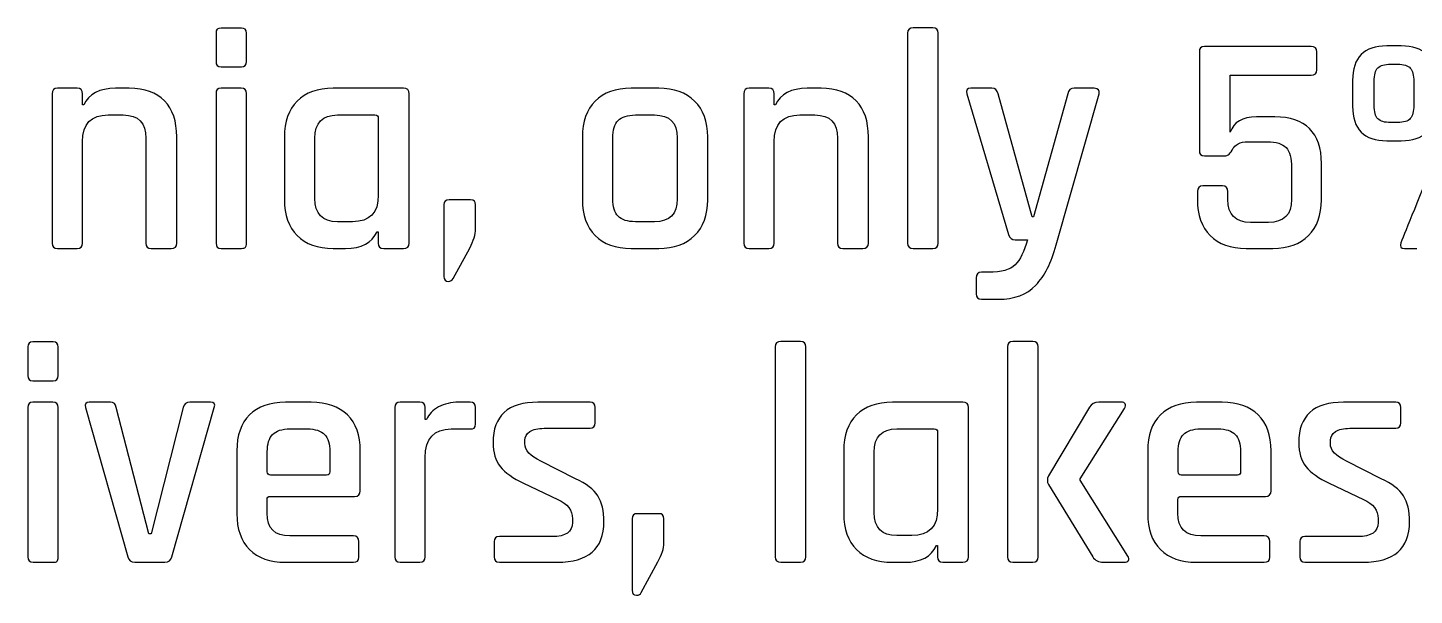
# Model space of a CAD drawing. Extents: x 5 to 177, y 88 to 167.
# Drawn here: x 23.53 to 43.79, y 87.97 to 96.26 of the extents above; entities that cross this region are included whole.
import ezdxf

# ---------------------------------------------------------------- set-up
doc = ezdxf.new("R2010")
doc.units = 0
doc.layers.add('Layer_1', color=7, linetype='CONTINUOUS')

msp = doc.modelspace()

# ---------------------------------------------------------------- linework, layer by layer
at = {"layer": 'Layer_1', "color": 7}
for points in [[(26.654566, 96.25897), (26.356359, 96.25897), (26.356359, 96.25897)], [(36.752829, 96.263932), (36.463992, 96.263932), (36.463992, 96.263932)], [(26.283047, 96.185658), (26.283047, 95.768389)], [(26.727878, 95.768389), (26.727878, 96.185658)], [(36.38572, 96.185658), (36.38572, 93.117594)], [(36.83055, 93.117594), (36.83055, 96.185658)], [(43.595064, 95.997695), (43.383951, 95.997695), (43.383951, 95.997695)], [(40.646062, 95.910604), (40.646062, 94.470277)], [(42.278763, 95.988325), (40.723786, 95.988325), (40.723786, 95.988325)], [(42.361445, 95.649325), (42.361445, 95.910604)], [(26.356359, 95.690668), (26.654566, 95.690668)], [(43.44348, 95.731458), (43.539943, 95.731458)], [(43.44348, 95.731458), (43.44348, 95.731458)], [(41.095303, 94.736514), (41.095303, 95.571054), (42.278763, 95.571054)], [(42.883997, 95.493333), (42.883997, 95.117404)], [(43.200396, 95.131185), (43.200396, 95.479552)], [(43.778068, 95.479552), (43.778068, 95.131185)], [(23.889119, 95.300408), (23.889119, 93.117594)], [(24.255677, 95.37868), (23.96684, 95.37868), (23.96684, 95.37868)], [(24.35214, 95.135593), (24.33395, 95.135593), (24.33395, 95.300408)], [(25.016905, 95.37868), (24.81516, 95.37868)], [(26.283047, 95.300959), (26.283047, 93.117594)], [(26.649605, 95.37868), (26.356359, 95.37868), (26.356359, 95.37868)], [(26.727878, 93.117594), (26.727878, 95.300959)], [(29.020934, 95.37868), (27.993468, 95.37868), (27.993468, 95.37868)], [(29.103616, 93.117594), (29.103616, 95.300408)], [(32.749355, 95.37868), (32.345314, 95.37868), (32.345314, 95.37868)], [(33.991793, 95.300408), (33.991793, 93.117594)], [(34.358902, 95.37868), (34.069514, 95.37868), (34.069514, 95.37868)], [(34.454812, 95.135593), (34.436623, 95.135593), (34.436623, 95.300408)], [(35.120131, 95.37868), (34.918385, 95.37868)], [(37.247822, 95.300408), (37.858017, 93.241617)], [(37.614931, 95.37868), (37.307353, 95.37868), (37.307353, 95.37868)], [(38.724527, 95.300408), (38.224576, 93.502895), (38.206384, 93.502895), (37.706433, 95.300408)], [(38.555303, 93.090035), (39.183138, 95.295997)], [(39.109825, 95.37868), (38.816579, 95.37868)], [(24.709879, 94.98897), (24.925404, 94.98897)], [(28.05796, 94.98897), (28.603662, 94.98897)], [(28.05796, 94.98897), (28.05796, 94.98897)], [(32.409805, 94.98897), (32.689269, 94.98897)], [(32.409805, 94.98897), (32.409805, 94.98897)], [(34.812551, 94.98897), (35.028076, 94.98897)], [(28.653825, 94.942669), (28.653825, 93.819292)], [(41.75125, 94.961409), (41.480605, 94.961409)], [(43.539943, 94.878729), (43.44348, 94.878729)], [(24.33395, 93.117594), (24.33395, 94.599261)], [(25.259991, 94.649423), (25.259991, 93.117594)], [(25.709783, 93.117594), (25.709783, 94.667612)], [(27.282951, 94.667612), (27.282951, 93.75039)], [(27.727782, 93.76913), (27.727782, 94.649423)], [(31.634797, 94.667612), (31.634797, 93.75039)], [(32.079627, 93.764171), (32.079627, 94.653832)], [(33.01945, 94.653832), (33.01945, 93.764171)], [(33.46483, 93.75039), (33.46483, 94.667612)], [(34.436623, 93.117594), (34.436623, 94.599261)], [(35.363215, 94.649423), (35.363215, 93.117594)], [(35.812456, 93.117594), (35.812456, 94.667612)], [(41.357132, 94.598711), (41.641008, 94.598711)], [(43.383951, 94.612492), (43.595064, 94.612492)], [(40.723786, 94.392556), (41.013174, 94.392556)], [(41.994336, 94.218371), (41.994336, 93.755352)], [(42.429797, 93.75039), (42.429797, 94.282311)], [(40.618503, 93.870005), (40.618503, 93.75039)], [(40.985612, 93.952134), (40.696775, 93.952134)], [(41.063333, 93.755352), (41.063333, 93.870005)], [(29.612387, 93.677077), (29.612387, 92.631424)], [(30.002096, 93.75039), (29.690108, 93.75039), (29.690108, 93.75039)], [(30.075409, 93.319341), (30.075409, 93.677077)], [(28.277896, 93.429583), (28.05796, 93.429583)], [(32.689269, 93.429583), (32.409805, 93.429583)], [(41.654786, 93.420213), (41.393511, 93.420213)], [(28.635633, 93.28296), (28.653825, 93.28296), (28.653825, 93.117594)], [(37.954481, 93.163345), (38.137482, 93.163345)], [(23.96684, 93.039873), (24.255677, 93.039873)], [(25.338264, 93.039873), (25.627101, 93.039873)], [(26.360768, 93.039873), (26.654566, 93.039873)], [(27.993468, 93.039873), (28.172613, 93.039873)], [(28.732096, 93.039873), (29.020934, 93.039873)], [(29.745229, 92.599451), (29.988315, 93.044284)], [(32.345314, 93.039873), (32.749355, 93.039873)], [(34.069514, 93.039873), (34.358902, 93.039873)], [(35.440936, 93.039873), (35.729774, 93.039873)], [(36.463992, 93.039873), (36.752829, 93.039873)], [(41.32957, 93.039873), (41.71928, 93.039873)], [(43.645226, 93.039873), (43.82437, 93.039873)], [(37.385625, 92.608824), (37.385625, 92.374557)], [(37.56918, 92.690953), (37.463346, 92.690953)], [(37.463346, 92.296836), (37.706433, 92.296836)], [(23.533034, 91.599546), (23.533034, 91.182278)], [(23.904553, 91.672859), (23.606897, 91.672859), (23.606897, 91.672859)], [(23.978416, 91.182278), (23.978416, 91.599546)], [(34.452608, 91.599546), (34.452608, 88.531483)], [(34.819717, 91.677821), (34.530882, 91.677821), (34.530882, 91.677821)], [(34.897438, 88.531483), (34.897438, 91.599546)], [(37.84644, 91.599546), (37.84644, 88.531483)], [(38.212999, 91.677821), (37.924161, 91.677821), (37.924161, 91.677821)], [(38.29127, 88.531483), (38.29127, 91.599546)], [(23.606897, 91.104557), (23.904553, 91.104557)], [(23.900143, 90.792569), (23.606897, 90.792569), (23.606897, 90.792569)], [(24.739644, 90.792569), (24.432066, 90.792569), (24.432066, 90.792569)], [(26.202569, 90.792569), (25.899952, 90.792569)], [(27.674865, 90.792569), (27.298385, 90.792569), (27.298385, 90.792569)], [(29.261263, 90.792569), (28.972425, 90.792569), (28.972425, 90.792569)], [(29.995481, 90.792569), (29.825707, 90.792569)], [(31.747243, 90.792569), (30.986016, 90.792569), (30.986016, 90.792569)], [(37.190494, 90.792569), (36.16358, 90.792569), (36.16358, 90.792569)], [(39.506703, 90.792569), (39.176523, 90.792569), (39.176523, 90.792569)], [(40.978447, 90.792569), (40.602518, 90.792569), (40.602518, 90.792569)], [(43.514589, 90.792569), (42.753359, 90.792569), (42.753359, 90.792569)], [(23.533034, 90.714848), (23.533034, 88.531483)], [(23.978416, 88.531483), (23.978416, 90.714848)], [(24.376944, 90.714297), (24.995959, 88.535894)], [(25.80349, 90.714297), (25.335508, 88.871033), (25.303537, 88.871033), (24.826736, 90.714297)], [(25.638125, 88.535894), (26.25714, 90.714297)], [(28.894704, 90.714297), (28.894704, 88.531483)], [(29.357726, 90.540112), (29.339534, 90.540112), (29.339534, 90.714297)], [(30.073202, 90.476172), (30.073202, 90.714297)], [(31.820556, 90.48995), (31.820556, 90.714297)], [(37.273176, 88.531483), (37.273176, 90.714297)], [(39.04313, 90.719256), (38.442305, 89.714943)], [(39.602613, 88.545264), (38.905877, 89.65486), (38.905877, 89.673603), (39.552451, 90.700516)], [(43.587899, 90.48995), (43.587899, 90.714297)], [(27.362878, 90.402859), (27.614783, 90.402859)], [(27.362878, 90.402859), (27.362878, 90.402859)], [(29.719874, 90.402859), (29.995481, 90.402859)], [(31.077518, 90.411679), (31.747243, 90.411679)], [(36.22752, 90.402859), (36.773225, 90.402859)], [(36.22752, 90.402859), (36.22752, 90.402859)], [(36.823938, 90.356558), (36.823938, 89.233181)], [(40.667009, 90.402859), (40.918915, 90.402859)], [(40.667009, 90.402859), (40.667009, 90.402859)], [(42.845411, 90.411679), (43.514589, 90.411679)], [(30.793092, 90.187335), (30.793092, 90.237494)], [(42.560435, 90.187335), (42.560435, 90.237494)], [(26.587869, 90.081501), (26.587869, 89.164279)], [(27.0327, 89.774475), (27.0327, 90.06772)], [(27.945512, 90.06772), (27.945512, 89.774475)], [(28.390342, 89.498868), (28.390342, 90.081501)], [(29.339534, 88.531483), (29.339534, 89.985591)], [(31.531718, 89.673603), (31.027356, 89.930467)], [(35.452513, 90.081501), (35.452513, 89.164279)], [(35.897343, 89.183019), (35.897343, 90.063312)], [(39.891451, 90.081501), (39.891451, 89.164279)], [(40.336831, 89.774475), (40.336831, 90.06772)], [(41.249092, 90.06772), (41.249092, 89.774475)], [(41.693925, 89.498868), (41.693925, 90.081501)], [(43.299614, 89.673603), (42.794702, 89.930467)], [(27.89921, 89.728173), (27.078451, 89.728173)], [(41.203341, 89.728173), (40.382582, 89.728173)], [(30.7749, 89.609109), (31.274853, 89.370984)], [(38.442305, 89.59092), (39.088881, 88.531483)], [(42.542243, 89.609109), (43.042197, 89.370984)], [(27.02829, 89.173649), (27.02829, 89.370984)], [(27.078451, 89.416735), (28.307659, 89.416735)], [(40.33187, 89.173649), (40.33187, 89.370984)], [(40.382582, 89.416735), (41.611242, 89.416735)], [(32.751559, 89.164279), (32.43957, 89.164279), (32.43957, 89.164279)], [(31.490378, 89.090966), (31.490378, 89.035845)], [(32.361849, 89.090966), (32.361849, 88.045313)], [(32.824869, 88.73323), (32.824869, 89.090966)], [(43.258272, 89.090966), (43.258272, 89.035845)], [(28.28947, 88.83851), (27.362878, 88.83851)], [(28.371602, 88.527075), (28.371602, 88.756381)], [(30.34385, 88.756381), (30.34385, 88.531483)], [(31.192171, 88.829691), (30.421572, 88.829691)], [(36.448007, 88.843472), (36.22752, 88.843472)], [(41.59305, 88.83851), (40.667009, 88.83851)], [(41.675733, 88.527075), (41.675733, 88.756381)], [(42.111744, 88.756381), (42.111744, 88.531483)], [(42.959514, 88.829691), (42.189465, 88.829691)], [(36.805195, 88.696849), (36.823938, 88.696849), (36.823938, 88.531483)], [(23.611306, 88.453762), (23.904553, 88.453762)], [(25.097383, 88.453762), (25.537253, 88.453762)], [(27.298385, 88.453762), (28.28947, 88.453762)], [(28.972425, 88.453762), (29.261263, 88.453762)], [(30.421572, 88.453762), (31.265481, 88.453762)], [(32.494691, 88.01334), (32.737778, 88.458173)], [(34.530882, 88.453762), (34.819717, 88.453762)], [(36.16358, 88.453762), (36.342173, 88.453762)], [(36.901659, 88.453762), (37.190494, 88.453762)], [(37.924161, 88.453762), (38.212999, 88.453762)], [(39.244874, 88.453762), (39.543081, 88.453762)], [(40.602518, 88.453762), (41.59305, 88.453762)], [(42.189465, 88.453762), (43.032827, 88.453762)]]:
    msp.add_lwpolyline(points, dxfattribs=at)
for points in [[(26.356359, 96.25897), (26.307322, 96.25897), (26.283047, 96.234344), (26.283047, 96.185658)], [(26.727878, 96.185658), (26.727878, 96.234344), (26.703602, 96.25897), (26.654566, 96.25897)], [(36.463992, 96.263932), (36.412133, 96.263932), (36.38572, 96.237516), (36.38572, 96.185658)], [(36.83055, 96.185658), (36.83055, 96.237519), (36.804687, 96.263932), (36.752829, 96.263932)], [(43.383951, 95.997695), (43.050576, 95.997695), (42.883997, 95.82953), (42.883997, 95.493333)], [(44.095018, 95.493333), (44.095018, 95.82953), (43.928086, 95.997695), (43.595064, 95.997695)], [(40.723786, 95.988325), (40.671572, 95.988325), (40.646062, 95.962462), (40.646062, 95.910604)], [(42.361445, 95.910604), (42.361445, 95.962462), (42.333796, 95.988325), (42.278763, 95.988325)], [(26.283047, 95.768389), (26.283047, 95.716178), (26.307322, 95.690668), (26.356359, 95.690668)], [(26.654566, 95.690668), (26.703602, 95.690668), (26.727878, 95.716178), (26.727878, 95.768389)], [(42.278763, 95.571054), (42.333796, 95.571054), (42.361445, 95.597467), (42.361445, 95.649325)], [(43.200396, 95.479552), (43.200396, 95.574449), (43.218035, 95.640198), (43.253313, 95.676887)], [(43.253313, 95.676887), (43.288591, 95.713576), (43.351405, 95.731458), (43.44348, 95.731458)], [(43.539943, 95.731458), (43.631313, 95.731458), (43.694042, 95.712585), (43.727909, 95.67413)], [(43.727909, 95.67413), (43.761423, 95.636033), (43.778068, 95.571274), (43.778068, 95.479552)], [(23.96684, 95.37868), (23.914982, 95.37868), (23.889119, 95.352267), (23.889119, 95.300408)], [(24.33395, 95.300408), (24.33395, 95.352267), (24.307536, 95.37868), (24.255677, 95.37868)], [(24.81516, 95.37868), (24.579505, 95.37868), (24.425517, 95.297518), (24.35214, 95.135593)], [(25.530638, 95.195125), (25.411399, 95.317539), (25.240214, 95.37868), (25.016905, 95.37868)], [(25.709783, 94.667612), (25.709783, 94.896918), (25.649877, 95.072711), (25.530638, 95.195125)], [(26.356359, 95.37868), (26.307322, 95.37868), (26.283047, 95.352817), (26.283047, 95.300959)], [(26.727878, 95.300959), (26.727878, 95.352817), (26.701463, 95.37868), (26.649605, 95.37868)], [(27.46816, 95.192921), (27.344335, 95.068743), (27.282951, 94.893743), (27.282951, 94.667612)], [(27.993468, 95.37868), (27.766985, 95.37868), (27.591985, 95.316746), (27.46816, 95.192921)], [(29.103616, 95.300408), (29.103616, 95.352267), (29.075967, 95.37868), (29.020934, 95.37868)], [(31.820005, 95.192921), (31.69618, 95.068743), (31.634797, 94.893743), (31.634797, 94.667612)], [(32.345314, 95.37868), (32.118828, 95.37868), (31.94383, 95.316746), (31.820005, 95.192921)], [(33.27411, 95.192921), (33.14711, 95.316746), (32.97231, 95.37868), (32.749355, 95.37868)], [(33.46483, 94.667612), (33.46483, 94.893743), (33.40111, 95.068743), (33.27411, 95.192921)], [(34.069514, 95.37868), (34.017656, 95.37868), (33.991793, 95.352267), (33.991793, 95.300408)], [(34.436623, 95.300408), (34.436623, 95.352267), (34.41076, 95.37868), (34.358902, 95.37868)], [(34.918385, 95.37868), (34.682729, 95.37868), (34.52819, 95.297518), (34.454812, 95.135593)], [(35.633863, 95.195125), (35.514624, 95.317539), (35.34344, 95.37868), (35.120131, 95.37868)], [(35.812456, 94.667612), (35.812456, 94.896918), (35.753102, 95.072711), (35.633863, 95.195125)], [(37.307353, 95.37868), (37.255142, 95.37868), (37.235474, 95.352267), (37.247822, 95.300408)], [(37.706433, 95.300408), (37.694085, 95.352267), (37.663614, 95.37868), (37.614931, 95.37868)], [(38.816579, 95.37868), (38.764721, 95.37868), (38.733699, 95.352267), (38.724527, 95.300408)], [(39.183138, 95.295997), (39.19231, 95.351031), (39.168036, 95.37868), (39.109825, 95.37868)], [(24.33395, 94.599261), (24.33395, 94.859258), (24.459053, 94.98897), (24.709879, 94.98897)], [(24.925404, 94.98897), (25.148712, 94.98897), (25.259991, 94.875554), (25.259991, 94.649423)], [(27.727782, 94.649423), (27.727782, 94.875554), (27.837827, 94.98897), (28.05796, 94.98897)], [(28.603662, 94.98897), (28.637176, 94.98897), (28.653825, 94.973008), (28.653825, 94.942669)], [(32.157348, 94.908492), (32.209207, 94.962114), (32.293388, 94.98897), (32.409805, 94.98897)], [(32.689269, 94.98897), (32.909406, 94.98897), (33.01945, 94.87714), (33.01945, 94.653832)], [(34.436623, 94.599261), (34.436623, 94.859258), (34.561726, 94.98897), (34.812551, 94.98897)], [(35.028076, 94.98897), (35.251384, 94.98897), (35.363215, 94.875554), (35.363215, 94.649423)], [(42.883997, 95.117404), (42.883997, 94.781207), (43.050576, 94.612492), (43.383951, 94.612492)], [(43.253313, 94.93385), (43.218035, 94.970539), (43.200396, 95.036288), (43.200396, 95.131185)], [(43.595064, 94.612492), (43.928086, 94.612492), (44.095018, 94.781207), (44.095018, 95.117404)], [(43.778068, 95.131185), (43.778068, 95.039463), (43.761423, 94.974154), (43.727909, 94.936054)], [(32.079627, 94.653832), (32.079627, 94.769895), (32.105137, 94.855223), (32.157348, 94.908492)], [(41.480605, 94.961409), (41.275641, 94.961409), (41.147515, 94.886092), (41.095303, 94.736514)], [(42.255612, 94.789431), (42.139548, 94.904084), (41.971383, 94.961409), (41.75125, 94.961409)], [(42.429797, 94.282311), (42.429797, 94.50562), (42.371676, 94.674425), (42.255612, 94.789431)], [(43.44348, 94.878729), (43.351405, 94.878729), (43.288591, 94.897161), (43.253313, 94.93385)], [(43.727909, 94.936054), (43.694042, 94.897601), (43.631313, 94.878729), (43.539943, 94.878729)], [(41.212714, 94.566741), (41.250814, 94.58826), (41.298924, 94.598711), (41.357132, 94.598711)], [(41.641008, 94.598711), (41.769417, 94.598711), (41.860589, 94.569473), (41.913858, 94.511617)], [(40.646062, 94.470277), (40.646062, 94.418419), (40.671572, 94.392556), (40.723786, 94.392556)], [(41.013174, 94.392556), (41.061857, 94.392556), (41.103132, 94.427636), (41.136646, 94.497839)], [(41.136646, 94.497839), (41.148641, 94.522181), (41.174261, 94.545221), (41.212714, 94.566741)], [(41.913858, 94.511617), (41.967833, 94.453409), (41.994336, 94.355954), (41.994336, 94.218371)], [(44.16392, 94.525398), (43.851711, 93.773276), (43.660859, 93.30545), (43.590656, 93.122006)], [(28.05796, 93.429583), (27.837827, 93.429583), (27.727782, 93.542646), (27.727782, 93.76913)], [(28.653825, 93.819292), (28.653825, 93.559295), (28.528721, 93.429583), (28.277896, 93.429583)], [(40.696775, 93.952134), (40.644916, 93.952134), (40.618503, 93.925038), (40.618503, 93.870005)], [(41.063333, 93.870005), (41.063333, 93.925038), (41.037823, 93.952134), (40.985612, 93.952134)], [(27.282951, 93.75039), (27.282951, 93.527082), (27.344335, 93.353075), (27.46816, 93.227839)], [(29.690108, 93.75039), (29.637897, 93.75039), (29.612387, 93.725761), (29.612387, 93.677077)], [(30.075409, 93.677077), (30.075409, 93.725761), (30.05078, 93.75039), (30.002096, 93.75039)], [(31.634797, 93.75039), (31.634797, 93.527082), (31.69618, 93.353075), (31.820005, 93.227839)], [(32.157348, 93.510061), (32.105137, 93.563331), (32.079627, 93.648107), (32.079627, 93.764171)], [(33.01945, 93.764171), (33.01945, 93.540863), (32.909406, 93.429583), (32.689269, 93.429583)], [(33.27411, 93.227839), (33.40111, 93.353075), (33.46483, 93.527082), (33.46483, 93.75039)], [(40.618503, 93.75039), (40.618503, 93.527082), (40.680437, 93.353075), (40.804262, 93.227839)], [(41.393511, 93.420213), (41.173377, 93.420213), (41.063333, 93.532396), (41.063333, 93.755352)], [(41.994336, 93.755352), (41.994336, 93.532396), (41.880917, 93.420213), (41.654786, 93.420213)], [(42.241831, 93.227839), (42.36742, 93.353075), (42.429797, 93.527082), (42.429797, 93.75039)], [(32.409805, 93.429583), (32.293388, 93.429583), (32.209207, 93.456439), (32.157348, 93.510061)], [(27.46816, 93.227839), (27.591985, 93.102603), (27.766985, 93.039873), (27.993468, 93.039873)], [(28.172613, 93.039873), (28.407916, 93.039873), (28.562255, 93.121035), (28.635633, 93.28296)], [(29.988315, 93.044284), (30.046171, 93.154351), (30.075409, 93.245963), (30.075409, 93.319341)], [(31.820005, 93.227839), (31.94383, 93.102603), (32.118831, 93.039873), (32.345314, 93.039873)], [(32.749355, 93.039873), (32.97231, 93.039873), (33.14711, 93.102603), (33.27411, 93.227839)], [(37.858017, 93.241617), (37.876361, 93.189406), (37.908619, 93.163345), (37.954481, 93.163345)], [(38.137482, 93.163345), (38.088446, 92.99507), (38.028098, 92.874576), (37.956132, 92.801198)], [(40.804262, 93.227839), (40.92844, 93.102603), (41.10344, 93.039873), (41.32957, 93.039873)], [(41.71928, 93.039873), (41.942588, 93.039873), (42.116595, 93.102603), (42.241831, 93.227839)], [(23.889119, 93.117594), (23.889119, 93.065736), (23.914982, 93.039873), (23.96684, 93.039873)], [(24.255677, 93.039873), (24.307536, 93.039873), (24.33395, 93.065736), (24.33395, 93.117594)], [(25.259991, 93.117594), (25.259991, 93.065736), (25.286053, 93.039873), (25.338264, 93.039873)], [(25.627101, 93.039873), (25.682134, 93.039873), (25.709783, 93.065736), (25.709783, 93.117594)], [(26.283047, 93.117594), (26.283047, 93.065736), (26.30891, 93.039873), (26.360768, 93.039873)], [(26.654566, 93.039873), (26.682082, 93.039873), (26.700956, 93.045275), (26.711893, 93.055858)], [(26.711893, 93.055858), (26.722476, 93.066442), (26.727878, 93.086903), (26.727878, 93.117594)], [(28.653825, 93.117594), (28.653825, 93.065736), (28.679885, 93.039873), (28.732096, 93.039873)], [(29.020934, 93.039873), (29.075967, 93.039873), (29.103616, 93.065736), (29.103616, 93.117594)], [(33.991793, 93.117594), (33.991793, 93.065736), (34.017656, 93.039873), (34.069514, 93.039873)], [(34.358902, 93.039873), (34.41076, 93.039873), (34.436623, 93.065736), (34.436623, 93.117594)], [(35.363215, 93.117594), (35.363215, 93.065736), (35.388725, 93.039873), (35.440936, 93.039873)], [(35.729774, 93.039873), (35.784807, 93.039873), (35.812456, 93.065736), (35.812456, 93.117594)], [(36.38572, 93.117594), (36.38572, 93.065736), (36.412133, 93.039873), (36.463992, 93.039873)], [(36.752829, 93.039873), (36.804687, 93.039873), (36.83055, 93.065736), (36.83055, 93.117594)], [(38.257096, 92.500784), (38.385507, 92.636603), (38.485101, 92.833213), (38.555303, 93.090035)], [(43.590656, 93.122006), (43.571959, 93.066972), (43.590546, 93.039873), (43.645226, 93.039873)], [(37.956132, 92.801198), (37.884518, 92.72782), (37.755446, 92.690953), (37.56918, 92.690953)], [(29.612387, 92.631424), (29.612387, 92.582388), (29.633641, 92.558111), (29.676327, 92.558111)], [(29.676327, 92.558111), (29.709841, 92.558111), (29.732882, 92.571935), (29.745229, 92.599451)], [(37.463346, 92.690953), (37.411488, 92.690953), (37.385625, 92.663857), (37.385625, 92.608824)], [(37.385625, 92.374557), (37.385625, 92.322699), (37.411488, 92.296836), (37.463346, 92.296836)], [(37.706433, 92.296836), (37.94491, 92.296836), (38.128685, 92.364611), (38.257096, 92.500784)], [(23.606897, 91.672859), (23.55786, 91.672859), (23.533034, 91.648233), (23.533034, 91.599546)], [(23.978416, 91.599546), (23.978416, 91.648233), (23.953589, 91.672859), (23.904553, 91.672859)], [(34.530882, 91.677821), (34.479024, 91.677821), (34.452608, 91.651405), (34.452608, 91.599546)], [(34.897438, 91.599546), (34.897438, 91.651408), (34.871575, 91.677821), (34.819717, 91.677821)], [(37.924161, 91.677821), (37.872303, 91.677821), (37.84644, 91.651758), (37.84644, 91.599546)], [(38.29127, 91.599546), (38.29127, 91.65176), (38.264857, 91.677821), (38.212999, 91.677821)], [(23.533034, 91.182278), (23.533034, 91.130067), (23.55786, 91.104557), (23.606897, 91.104557)], [(23.904553, 91.104557), (23.953589, 91.104557), (23.978416, 91.130067), (23.978416, 91.182278)], [(23.606897, 90.792569), (23.55786, 90.792569), (23.533034, 90.766706), (23.533034, 90.714848)], [(23.978416, 90.714848), (23.978416, 90.766706), (23.952002, 90.792569), (23.900143, 90.792569)], [(24.432066, 90.792569), (24.38303, 90.792569), (24.36495, 90.766156), (24.376944, 90.714297)], [(24.826736, 90.714297), (24.817564, 90.766156), (24.78868, 90.792569), (24.739644, 90.792569)], [(25.899952, 90.792569), (25.848094, 90.792569), (25.815837, 90.766156), (25.80349, 90.714297)], [(26.25714, 90.714297), (26.275484, 90.766156), (26.257603, 90.792569), (26.202569, 90.792569)], [(27.298385, 90.792569), (27.071902, 90.792569), (26.896902, 90.730635), (26.773077, 90.60681)], [(28.201827, 90.60681), (28.076591, 90.730635), (27.900996, 90.792569), (27.674865, 90.792569)], [(28.972425, 90.792569), (28.920567, 90.792569), (28.894704, 90.766156), (28.894704, 90.714297)], [(29.339534, 90.714297), (29.339534, 90.766156), (29.313121, 90.792569), (29.261263, 90.792569)], [(29.825707, 90.792569), (29.718463, 90.792569), (29.621604, 90.769528), (29.534115, 90.723667)], [(30.073202, 90.714297), (30.073202, 90.766156), (30.047692, 90.792569), (29.995481, 90.792569)], [(30.986016, 90.792569), (30.548572, 90.792569), (30.330069, 90.595521), (30.330069, 90.201116)], [(31.820556, 90.714297), (31.820556, 90.766156), (31.795926, 90.792569), (31.747243, 90.792569)], [(36.16358, 90.792569), (35.937097, 90.792569), (35.762097, 90.730635), (35.638272, 90.60681)], [(37.273176, 90.714297), (37.273176, 90.766156), (37.245527, 90.792569), (37.190494, 90.792569)], [(39.176523, 90.792569), (39.115492, 90.792569), (39.070647, 90.768292), (39.04313, 90.719256)], [(39.564028, 90.767214), (39.553092, 90.783794), (39.534217, 90.792569), (39.506703, 90.792569)], [(39.552451, 90.700516), (39.570795, 90.728033), (39.574611, 90.750281), (39.564028, 90.767214)], [(40.602518, 90.792569), (40.376035, 90.792569), (40.201034, 90.730635), (40.077209, 90.60681)], [(41.505959, 90.60681), (41.380723, 90.730635), (41.204577, 90.792569), (40.978447, 90.792569)], [(42.753359, 90.792569), (42.316267, 90.792569), (42.097966, 90.595521), (42.097966, 90.201116)], [(43.587899, 90.714297), (43.587899, 90.766156), (43.563625, 90.792569), (43.514589, 90.792569)], [(26.773077, 90.60681), (26.649252, 90.482985), (26.587869, 90.307985), (26.587869, 90.081501)], [(28.390342, 90.081501), (28.390342, 90.307985), (28.327062, 90.482985), (28.201827, 90.60681)], [(29.534115, 90.723667), (29.447332, 90.677806), (29.388418, 90.616312), (29.357726, 90.540112)], [(35.638272, 90.60681), (35.514447, 90.482632), (35.452513, 90.307632), (35.452513, 90.081501)], [(40.077209, 90.60681), (39.953384, 90.482985), (39.891451, 90.307985), (39.891451, 90.081501)], [(41.693925, 90.081501), (41.693925, 90.307985), (41.631195, 90.482985), (41.505959, 90.60681)], [(27.110421, 90.322381), (27.162279, 90.37565), (27.246814, 90.402859), (27.362878, 90.402859)], [(27.614783, 90.402859), (27.730847, 90.402859), (27.815028, 90.37565), (27.86724, 90.322381)], [(29.339534, 89.985591), (29.339534, 90.263577), (29.466227, 90.402859), (29.719874, 90.402859)], [(29.995481, 90.402859), (30.047692, 90.393687), (30.073202, 90.417964), (30.073202, 90.476172)], [(30.793092, 90.237494), (30.793092, 90.289352), (30.817366, 90.331621), (30.866402, 90.363724)], [(30.866402, 90.363724), (30.915085, 90.395474), (30.985796, 90.411679), (31.077518, 90.411679)], [(31.747243, 90.411679), (31.795926, 90.411679), (31.820556, 90.438092), (31.820556, 90.48995)], [(35.897343, 90.063312), (35.897343, 90.289443), (36.007387, 90.402859), (36.22752, 90.402859)], [(36.773225, 90.402859), (36.806739, 90.402859), (36.823938, 90.386897), (36.823938, 90.356558)], [(40.414552, 90.322381), (40.466411, 90.37565), (40.550945, 90.402859), (40.667009, 90.402859)], [(40.918915, 90.402859), (41.034978, 90.402859), (41.11916, 90.37565), (41.171371, 90.322381)], [(42.560435, 90.237494), (42.560435, 90.289352), (42.585262, 90.331621), (42.634298, 90.363724)], [(42.634298, 90.363724), (42.683334, 90.395474), (42.753336, 90.411679), (42.845411, 90.411679)], [(43.514589, 90.411679), (43.563625, 90.411679), (43.587899, 90.438092), (43.587899, 90.48995)], [(27.0327, 90.06772), (27.0327, 90.184137), (27.05821, 90.268759), (27.110421, 90.322381)], [(27.86724, 90.322381), (27.919098, 90.268759), (27.945512, 90.184137), (27.945512, 90.06772)], [(30.330069, 90.201116), (30.330069, 90.057182), (30.364797, 89.940743), (30.435352, 89.852196)], [(31.027356, 89.930467), (30.871428, 90.003845), (30.793092, 90.089615), (30.793092, 90.187335)], [(40.336831, 90.06772), (40.336831, 90.184137), (40.362341, 90.268759), (40.414552, 90.322381)], [(41.171371, 90.322381), (41.223229, 90.268759), (41.249092, 90.184137), (41.249092, 90.06772)], [(42.097966, 90.201116), (42.097966, 90.057182), (42.132493, 89.940743), (42.202695, 89.852196)], [(42.794702, 89.930467), (42.639127, 90.003845), (42.560435, 90.089615), (42.560435, 90.187335)], [(27.078451, 89.728173), (27.047759, 89.728173), (27.0327, 89.743783), (27.0327, 89.774475)], [(27.945512, 89.774475), (27.945512, 89.743783), (27.929902, 89.728173), (27.89921, 89.728173)], [(30.435352, 89.852196), (30.505555, 89.763296), (30.618972, 89.682487), (30.7749, 89.609109)], [(40.382582, 89.728173), (40.351891, 89.728173), (40.336831, 89.743783), (40.336831, 89.774475)], [(41.249092, 89.774475), (41.249092, 89.743783), (41.234033, 89.728173), (41.203341, 89.728173)], [(42.202695, 89.852196), (42.273251, 89.763296), (42.386315, 89.682487), (42.542243, 89.609109)], [(31.859691, 89.423901), (31.800072, 89.519857), (31.690821, 89.603047), (31.531718, 89.673603)], [(38.442305, 89.714943), (38.420785, 89.672257), (38.420785, 89.630784), (38.442305, 89.59092)], [(43.627034, 89.423901), (43.567415, 89.519857), (43.458364, 89.603047), (43.299614, 89.673603)], [(27.02829, 89.370984), (27.02829, 89.401676), (27.044584, 89.416735), (27.078451, 89.416735)], [(28.307659, 89.416735), (28.362693, 89.416735), (28.390342, 89.443834), (28.390342, 89.498868)], [(31.274853, 89.370984), (31.418434, 89.306779), (31.490378, 89.213027), (31.490378, 89.090966)], [(31.948989, 89.049626), (31.948989, 89.202379), (31.919311, 89.327593), (31.859691, 89.423901)], [(40.33187, 89.370984), (40.33187, 89.401676), (40.348716, 89.416735), (40.382582, 89.416735)], [(41.611242, 89.416735), (41.666276, 89.416735), (41.693925, 89.443834), (41.693925, 89.498868)], [(43.042197, 89.370984), (43.18613, 89.306779), (43.258272, 89.213027), (43.258272, 89.090966)], [(43.716332, 89.049626), (43.716332, 89.202379), (43.686654, 89.327593), (43.627034, 89.423901)], [(26.587869, 89.164279), (26.587869, 88.941324), (26.649252, 88.766964), (26.773077, 88.641728)], [(27.362878, 88.83851), (27.139569, 88.83851), (27.02829, 88.950341), (27.02829, 89.173649)], [(32.43957, 89.164279), (32.387359, 89.164279), (32.361849, 89.13965), (32.361849, 89.090966)], [(32.824869, 89.090966), (32.824869, 89.13965), (32.800242, 89.164279), (32.751559, 89.164279)], [(35.452513, 89.164279), (35.452513, 88.940971), (35.514447, 88.766964), (35.638272, 88.641728)], [(36.22752, 88.843472), (36.007387, 88.843472), (35.897343, 88.956535), (35.897343, 89.183019)], [(36.823938, 89.233181), (36.823938, 88.973184), (36.698832, 88.843472), (36.448007, 88.843472)], [(39.891451, 89.164279), (39.891451, 88.941324), (39.953384, 88.766964), (40.077209, 88.641728)], [(40.667009, 88.83851), (40.4437, 88.83851), (40.33187, 88.950341), (40.33187, 89.173649)], [(31.490378, 89.035845), (31.490378, 88.898262), (31.390785, 88.829691), (31.192171, 88.829691)], [(31.265481, 88.453762), (31.720917, 88.453762), (31.948989, 88.652046), (31.948989, 89.049626)], [(43.258272, 89.035845), (43.258272, 88.898262), (43.158128, 88.829691), (42.959514, 88.829691)], [(43.032827, 88.453762), (43.488616, 88.453762), (43.716332, 88.652046), (43.716332, 89.049626)], [(28.371602, 88.756381), (28.371602, 88.811414), (28.344503, 88.83851), (28.28947, 88.83851)], [(30.421572, 88.829691), (30.36936, 88.829691), (30.34385, 88.805417), (30.34385, 88.756381)], [(32.737778, 88.458173), (32.795633, 88.56824), (32.824869, 88.659852), (32.824869, 88.73323)], [(41.675733, 88.756381), (41.675733, 88.811414), (41.648084, 88.83851), (41.59305, 88.83851)], [(42.189465, 88.829691), (42.137607, 88.829691), (42.111744, 88.805417), (42.111744, 88.756381)], [(23.533034, 88.531483), (23.533034, 88.479625), (23.559448, 88.453762), (23.611306, 88.453762)], [(23.962431, 88.469747), (23.973014, 88.480331), (23.978416, 88.500792), (23.978416, 88.531483)], [(24.995959, 88.535894), (25.008306, 88.480861), (25.042349, 88.453762), (25.097383, 88.453762)], [(25.537253, 88.453762), (25.592286, 88.453762), (25.625778, 88.480861), (25.638125, 88.535894)], [(26.773077, 88.641728), (26.896902, 88.516492), (27.071902, 88.453762), (27.298385, 88.453762)], [(28.28947, 88.453762), (28.344503, 88.453762), (28.371602, 88.478392), (28.371602, 88.527075)], [(28.894704, 88.531483), (28.894704, 88.479625), (28.920567, 88.453762), (28.972425, 88.453762)], [(29.261263, 88.453762), (29.313121, 88.453762), (29.339534, 88.479625), (29.339534, 88.531483)], [(30.34385, 88.531483), (30.34385, 88.479625), (30.36936, 88.453762), (30.421572, 88.453762)], [(34.452608, 88.531483), (34.452608, 88.479625), (34.479024, 88.453762), (34.530882, 88.453762)], [(34.819717, 88.453762), (34.871575, 88.453762), (34.897438, 88.479625), (34.897438, 88.531483)], [(35.638272, 88.641728), (35.762097, 88.516492), (35.937097, 88.453762), (36.16358, 88.453762)], [(36.342173, 88.453762), (36.577476, 88.453762), (36.731818, 88.534924), (36.805195, 88.696849)], [(36.823938, 88.531483), (36.823938, 88.479625), (36.849448, 88.453762), (36.901659, 88.453762)], [(37.190494, 88.453762), (37.245527, 88.453762), (37.273176, 88.479625), (37.273176, 88.531483)], [(37.84644, 88.531483), (37.84644, 88.479625), (37.872303, 88.453762), (37.924161, 88.453762)], [(38.212999, 88.453762), (38.264857, 88.453762), (38.29127, 88.479625), (38.29127, 88.531483)], [(39.088881, 88.531483), (39.122748, 88.479625), (39.174671, 88.453762), (39.244874, 88.453762)], [(39.609779, 88.481324), (39.620362, 88.499668), (39.617783, 88.520923), (39.602613, 88.545264)], [(40.077209, 88.641728), (40.201034, 88.516492), (40.376035, 88.453762), (40.602518, 88.453762)], [(41.59305, 88.453762), (41.648084, 88.453762), (41.675733, 88.478392), (41.675733, 88.527075)], [(42.111744, 88.531483), (42.111744, 88.479625), (42.137607, 88.453762), (42.189465, 88.453762)], [(23.904553, 88.453762), (23.93207, 88.453762), (23.951494, 88.459164), (23.962431, 88.469747)], [(39.543081, 88.453762), (39.576595, 88.453762), (39.598843, 88.46298), (39.609779, 88.481324)], [(32.361849, 88.045313), (32.361849, 87.996277), (32.383103, 87.972), (32.42579, 87.972)], [(32.42579, 87.972), (32.459303, 87.972), (32.482344, 87.985824), (32.494691, 88.01334)]]:
    msp.add_open_spline(points, degree=3, dxfattribs=at)

doc.saveas('drawing.dxf')
